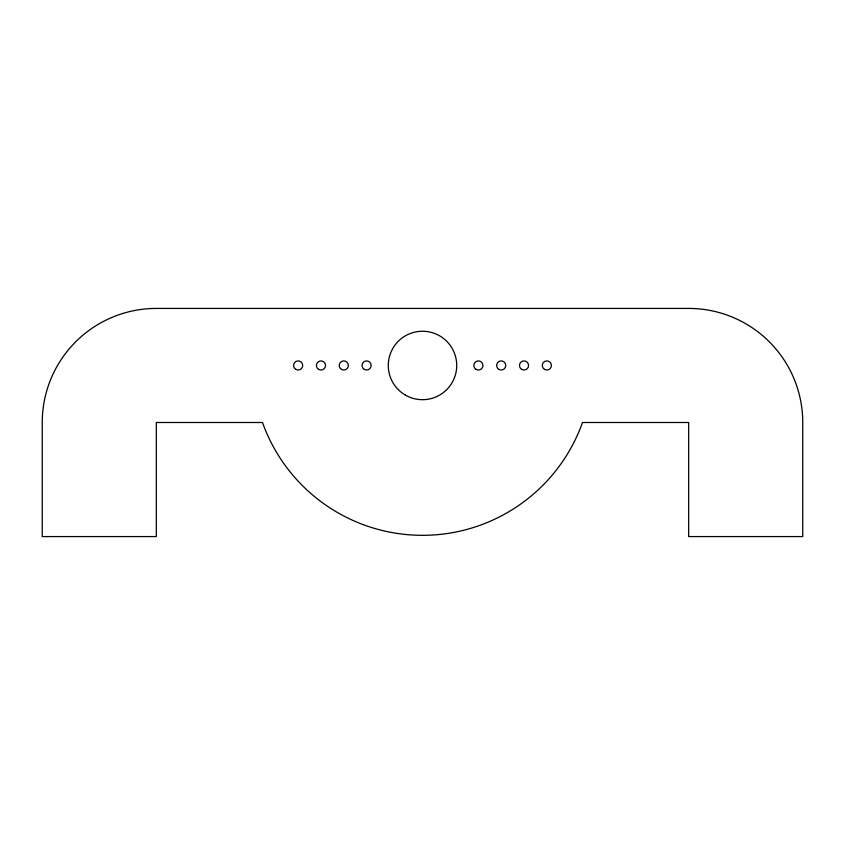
<?xml version="1.0" encoding="UTF-8"?>
<svg xmlns="http://www.w3.org/2000/svg" width="845" height="845" viewBox="0 0 845 845"><rect width="100%" height="100%" fill="white"/><g stroke="black" fill="none" stroke-linecap="round" stroke-linejoin="round"><path stroke-width="1.27" d="M688.675 308.425L156.325 308.425A114.075 114.075 0 0 0 42.25 422.5L42.25 536.575L156.325 536.575L156.325 422.5L262.499 422.5A169.866 169.866 0 0 0 582.501 422.5L688.675 422.5L688.675 536.575L802.75 536.575L802.75 422.5A114.075 114.075 0 0 0 688.675 308.425M295.877 369.413A4.563 4.563 0 0 0 302.721 365.462A4.563 4.563 0 0 0 295.877 361.512A4.563 4.563 0 0 0 295.877 369.413M476.115 369.413A4.563 4.563 0 0 0 482.96 365.462A4.563 4.563 0 0 0 476.115 361.512A4.563 4.563 0 0 0 476.115 369.413M544.56 369.413A4.563 4.563 0 0 0 551.405 365.462A4.563 4.563 0 0 0 544.56 361.512A4.563 4.563 0 0 0 544.56 369.413M521.745 369.413A4.563 4.563 0 0 0 528.59 365.462A4.563 4.563 0 0 0 521.745 361.512A4.563 4.563 0 0 0 521.745 369.413M498.93 369.413A4.563 4.563 0 0 0 505.775 365.462A4.563 4.563 0 0 0 498.93 361.512A4.563 4.563 0 0 0 498.93 369.413M341.507 369.413A4.563 4.563 0 0 0 348.351 365.462A4.563 4.563 0 0 0 341.507 361.512A4.563 4.563 0 0 0 341.507 369.413M318.692 369.413A4.563 4.563 0 0 0 325.536 365.462A4.563 4.563 0 0 0 318.692 361.512A4.563 4.563 0 0 0 318.692 369.413M364.322 369.413A4.563 4.563 0 0 0 371.166 365.462A4.563 4.563 0 0 0 364.322 361.512A4.563 4.563 0 0 0 364.322 369.413M405.389 395.101A34.222 34.222 0 0 0 456.722 365.462A34.222 34.222 0 0 0 405.389 335.824A34.222 34.222 0 0 0 405.389 395.101"/></g></svg>
